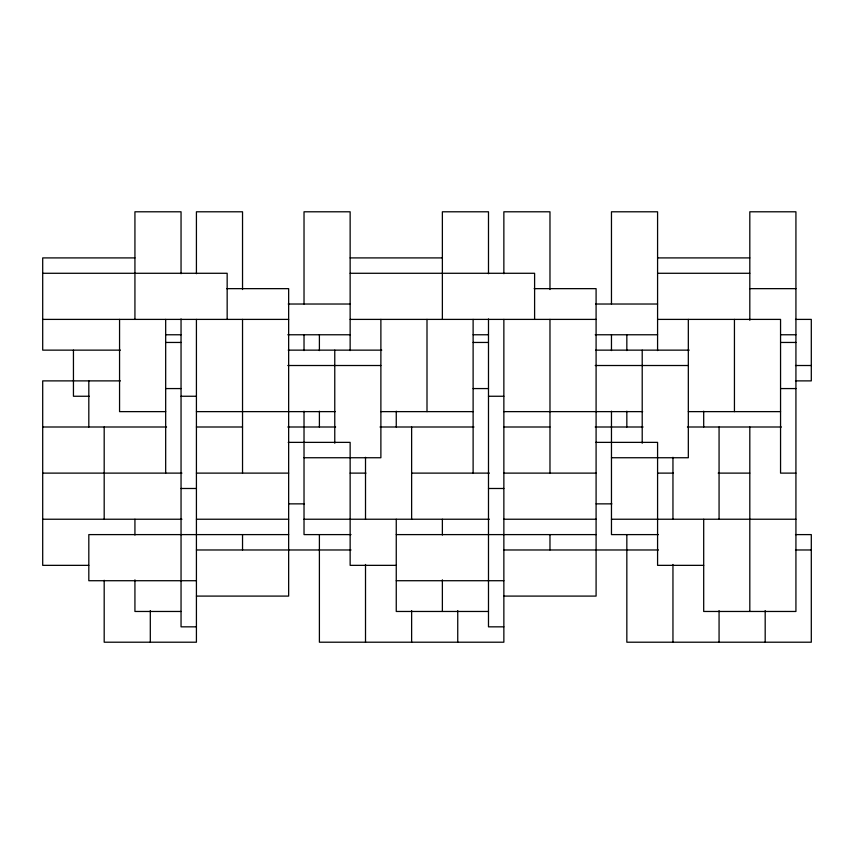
<?xml version="1.0" encoding="UTF-8"?>
<svg xmlns="http://www.w3.org/2000/svg" width="854" height="854" viewBox="0 0 854 854"><rect width="100%" height="100%" fill="white"/><g stroke="black" fill="none" stroke-linecap="round" stroke-linejoin="round"><path stroke-width="1.28" d="M134.932 257.908L42.7 257.908L42.7 350.14L120.435 350.14M350.14 257.908L442.372 257.908M657.58 257.908L749.812 257.908M42.7 273.28L227.164 273.28L227.164 319.396M350.14 273.28L534.604 273.28L534.604 319.396M657.58 273.28L749.812 273.28M226.726 288.652L288.652 288.652L288.652 596.092L196.42 596.092M534.166 288.652L596.092 288.652L596.092 596.092L503.86 596.092M749.812 288.652L795.928 288.652M288.214 304.024L350.14 304.024M595.654 304.024L657.58 304.024M42.7 319.396L288.652 319.396M350.14 319.396L596.092 319.396M657.58 319.396L780.556 319.396L780.556 473.116L795.928 473.116M795.49 319.396L811.3 319.396L811.3 380.884L795.49 380.884M165.676 334.768L181.048 334.768M287.777 334.768L350.14 334.768M473.116 334.768L488.488 334.768M595.217 334.768L657.58 334.768M780.556 334.768L795.928 334.768M165.676 342.454L181.048 342.454M473.116 342.454L488.488 342.454M780.556 342.454L795.928 342.454M288.214 350.14L381.759 350.14M595.654 350.14L689.199 350.14M287.777 365.512L380.884 365.512M595.217 365.512L688.324 365.512M795.49 365.512L811.3 365.512M120.435 380.884L42.7 380.884L42.7 565.348L88.816 565.348M165.676 388.57L181.048 388.57M473.116 388.57L488.488 388.57M780.556 388.57L795.928 388.57M89.254 396.256L73.444 396.256L73.444 350.14M181.048 396.256L196.42 396.256M488.488 396.256L503.86 396.256M165.676 411.628L119.56 411.628L119.56 319.396M196.42 411.628L335.206 411.628M380.884 411.628L473.116 411.628M503.86 411.628L642.646 411.628M688.324 411.628L780.556 411.628M42.7 427L166.551 427M196.42 427L242.536 427M287.777 427L335.643 427M380.009 427L473.991 427M503.86 427L549.976 427M595.217 427L643.083 427M687.449 427L781.431 427M288.214 442.372L350.14 442.372L350.14 565.348L396.256 565.348M595.654 442.372L657.58 442.372L657.58 565.348L703.696 565.348M304.024 457.744L380.884 457.744L380.884 319.396M611.464 457.744L688.324 457.744L688.324 319.396M42.7 473.116L181.923 473.116M196.42 473.116L288.652 473.116M350.14 473.116L365.95 473.116M411.628 473.116L489.363 473.116M503.86 473.116L596.092 473.116M657.58 473.116L673.39 473.116M718.193 473.116L749.812 473.116M181.048 488.488L196.42 488.488M488.488 488.488L503.86 488.488M288.652 503.86L304.462 503.86M596.092 503.86L611.902 503.86M42.7 519.232L181.923 519.232M196.42 519.232L288.652 519.232M304.024 519.232L489.363 519.232M503.86 519.232L596.092 519.232M611.464 519.232L795.928 519.232M288.652 534.604L88.816 534.604L88.816 580.72L196.42 580.72M351.015 534.604L304.024 534.604L304.024 411.19M396.256 534.604L596.092 534.604M658.455 534.604L611.464 534.604L611.464 411.19M795.49 534.604L811.3 534.604L811.3 642.208L626.836 642.208L626.836 534.604M196.42 549.976L351.015 549.976M503.86 549.976L658.455 549.976M795.49 549.976L811.3 549.976M396.256 580.72L503.86 580.72M181.048 611.464L134.932 611.464L134.932 579.845M488.488 611.464L396.256 611.464L396.256 519.232M196.42 626.836L181.048 626.836L181.048 318.958M503.86 626.836L488.488 626.836L488.488 318.958M765.184 610.589L765.184 642.208M749.812 320.271L749.812 211.792L795.928 211.792L795.928 611.464L703.696 611.464L703.696 519.232M749.812 427L749.812 611.464M734.44 319.396L734.44 411.628M719.068 427L719.068 519.232M719.068 610.589L719.068 642.208M703.696 411.19L703.696 427M672.952 457.306L672.952 519.232M672.952 564.473L672.952 642.208M657.58 350.578L657.58 211.792L611.464 211.792L611.464 304.024M642.208 350.14L642.208 443.247M626.836 334.768L626.836 350.578M626.836 411.19L626.836 427M611.464 334.768L611.464 350.578M549.976 289.527L549.976 211.792L503.86 211.792L503.86 273.718M549.976 319.396L549.976 473.116M549.976 534.604L549.976 549.976M503.86 319.396L503.86 642.208L319.396 642.208L319.396 534.604M488.488 273.718L488.488 211.792L442.372 211.792L442.372 319.396M473.116 319.396L473.116 473.116M457.744 610.589L457.744 642.208M442.372 519.232L442.372 535.042M442.372 579.845L442.372 611.464M427 319.396L427 411.628M411.628 427L411.628 519.232M411.628 610.589L411.628 642.208M396.256 411.19L396.256 427M365.512 457.306L365.512 519.232M365.512 564.473L365.512 642.208M350.14 350.578L350.14 211.792L304.024 211.792L304.024 304.024M334.768 350.14L334.768 443.247M319.396 334.768L319.396 350.578M319.396 411.19L319.396 427M304.024 334.768L304.024 350.578M242.536 289.527L242.536 211.792L196.42 211.792L196.42 273.718M242.536 319.396L242.536 473.116M242.536 534.604L242.536 549.976M196.42 319.396L196.42 642.208L104.188 642.208L104.188 580.282M181.048 273.718L181.048 211.792L134.932 211.792L134.932 319.396M165.676 319.396L165.676 473.116M150.304 610.589L150.304 642.208M134.932 519.232L134.932 535.042M104.188 427L104.188 519.232M88.816 380.884L88.816 427"/></g></svg>
